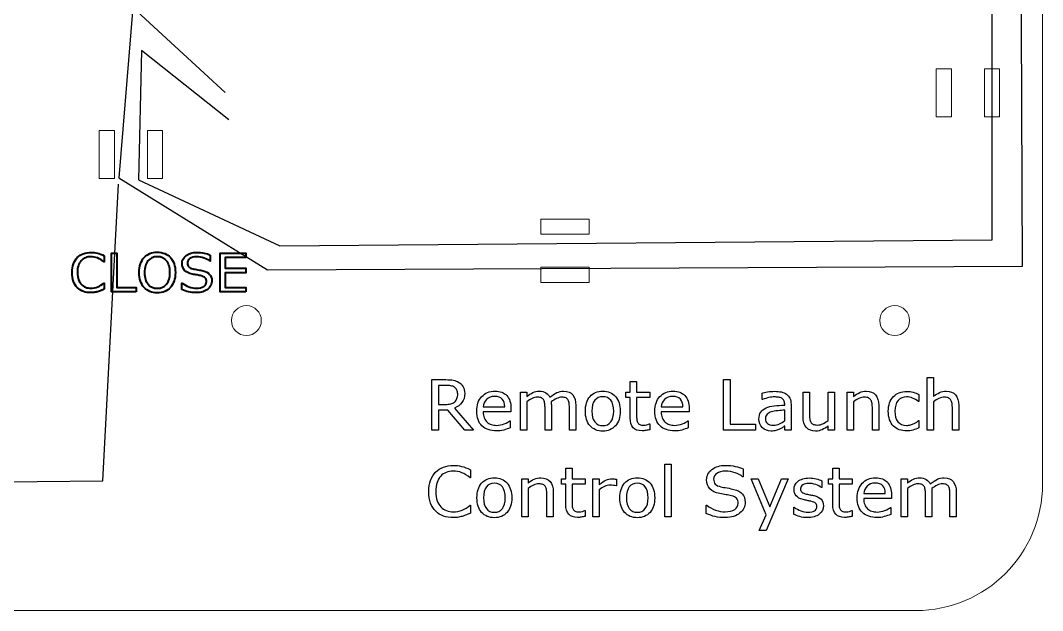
# Model space of a CAD drawing. Header units: inches. Extents: x 0.2 to 18.2, y 0.2 to 14.
# Drawn here: x 14.205 to 18.24, y 3.79 to 6.118 of the extents above; entities that cross this region are included whole.
import ezdxf

# ---------------------------------------------------------------- set-up
doc = ezdxf.new("R2010")
doc.units = ezdxf.units.IN
doc.header["$MEASUREMENT"] = 0
doc.layers.get('0').update_dxf_attribs({"lineweight": 0})
doc.layers.get('0').transparency = 0.37
doc.layers.add('LAYER_1', color=7, linetype='Continuous')
doc.layers.add('raster', color=7, linetype='Continuous', lineweight=40)
doc.layers.add('Strain Relief', color=7, linetype='Continuous', lineweight=0)
doc.layers.add('Wire - V-', color=5, linetype='Continuous', plot=False)
doc.layers.add('Wires - V+', color=1, linetype='Continuous', plot=False)

msp = doc.modelspace()

# ---------------------------------------------------------------- linework, layer by layer
for p, q in [((18.23968, 12.415), (18.23968, 4.29)), ((17.73968, 3.79), (6.73968, 3.79))]:
    msp.add_line(p, q)
for centre in [(15.09689, 4.93403), (17.65595, 4.93403)]:
    msp.add_circle(centre, 0.059)
msp.add_arc((17.73968, 4.29), 0.5, 270, 0)
at = {"layer": 'LAYER_1', "color": 7}
for points in [[(15.99292, 4.50219), (15.9586, 4.50219), (15.8921, 4.58124), (15.85484, 4.58124), (15.85484, 4.50219), (15.8284, 4.50219), (15.8284, 4.70102), (15.88409, 4.70102)], [(16.61214, 4.55093), (16.61214, 4.63025), (16.59518, 4.63025), (16.59518, 4.65135), (16.61214, 4.65135), (16.61214, 4.69421), (16.63724, 4.69421), (16.63724, 4.65135), (16.68905, 4.65135), (16.68905, 4.63025), (16.63724, 4.63025), (16.63724, 4.56228)], [(17.80917, 4.61356), (17.80917, 4.50219), (17.78406, 4.50219), (17.78406, 4.70997), (17.80917, 4.70997), (17.80917, 4.63479)], [(15.88596, 4.67832), (15.85484, 4.67832), (15.85484, 4.60327), (15.88155, 4.60327)], [(16.20458, 4.61356), (16.20458, 4.50219), (16.17947, 4.50219), (16.17947, 4.65135), (16.20458, 4.65135), (16.20458, 4.63479)], [(17.13454, 4.62264), (17.1332, 4.62264), (17.1332, 4.64814)], [(17.29425, 4.55453), (17.29425, 4.65135), (17.31935, 4.65135), (17.31935, 4.56642)], [(17.39387, 4.53998), (17.39387, 4.65135), (17.41897, 4.65135), (17.41897, 4.50219)], [(17.49349, 4.61356), (17.49349, 4.50219), (17.46838, 4.50219), (17.46838, 4.65135), (17.49349, 4.65135), (17.49349, 4.63479)], [(17.75175, 4.6424), (17.75175, 4.61449), (17.75041, 4.61449)], [(17.22174, 4.60074), (17.22174, 4.60461)], [(17.24671, 4.60341), (17.24671, 4.50219)], [(15.91814, 4.58912), (15.99292, 4.50219)], [(16.03151, 4.59339), (16.11698, 4.59339)], [(16.14142, 4.57416), (16.03151, 4.57416)], [(16.14142, 4.58778), (16.14142, 4.57416)], [(16.30086, 4.59767), (16.30086, 4.50219), (16.27576, 4.50219), (16.27576, 4.58712)], [(16.39714, 4.50219), (16.37204, 4.50219), (16.37204, 4.58712)], [(16.39714, 4.599), (16.39714, 4.50219)], [(16.73446, 4.59339), (16.81992, 4.59339)], [(16.84436, 4.57416), (16.73446, 4.57416)], [(16.84436, 4.58778), (16.84436, 4.57416)], [(17.22174, 4.53891), (17.22174, 4.58044)], [(17.59311, 4.50219), (17.568, 4.50219), (17.568, 4.58712)], [(17.59311, 4.599), (17.59311, 4.50219)], [(17.90879, 4.50219), (17.88368, 4.50219), (17.88368, 4.58712)], [(17.90879, 4.599), (17.90879, 4.50219)], [(16.13714, 4.53864), (16.13848, 4.53864), (16.13848, 4.51127)], [(16.68772, 4.52609), (16.68905, 4.52609), (16.68905, 4.50352)], [(16.84009, 4.53864), (16.84142, 4.53864), (16.84142, 4.51127)], [(17.75041, 4.53918), (17.75175, 4.53918), (17.75175, 4.51153)], [(17.24671, 4.50219), (17.22174, 4.50219), (17.22174, 4.51808)], [(17.41897, 4.50219), (17.39387, 4.50219), (17.39387, 4.51875)], [(15.98197, 4.34528), (15.98197, 4.3139), (15.97997, 4.3139)], [(16.35735, 4.20907), (16.35735, 4.28839), (16.34039, 4.28839), (16.34039, 4.30949), (16.35735, 4.30949), (16.35735, 4.35236), (16.38245, 4.35236), (16.38245, 4.30949), (16.43426, 4.30949), (16.43426, 4.28839), (16.38245, 4.28839), (16.38245, 4.22042)], [(17.05775, 4.34889), (17.05775, 4.31764), (17.05588, 4.31764)], [(17.41123, 4.20907), (17.41123, 4.28839), (17.39427, 4.28839), (17.39427, 4.30949), (17.41123, 4.30949), (17.41123, 4.35236), (17.43633, 4.35236), (17.43633, 4.30949), (17.48814, 4.30949), (17.48814, 4.28839), (17.43633, 4.28839), (17.43633, 4.22042)], [(16.20885, 4.2717), (16.20885, 4.16033), (16.18375, 4.16033), (16.18375, 4.30949), (16.20885, 4.30949), (16.20885, 4.29293)], [(16.48982, 4.26623), (16.48982, 4.16033), (16.46471, 4.16033), (16.46471, 4.30949), (16.48982, 4.30949), (16.48982, 4.28746)], [(16.55779, 4.28212), (16.55645, 4.28212)], [(16.55779, 4.30789), (16.55779, 4.28212)], [(17.36876, 4.30188), (17.36876, 4.27504), (17.36743, 4.27504)], [(17.70661, 4.2717), (17.70661, 4.16033), (17.6815, 4.16033), (17.6815, 4.30949), (17.70661, 4.30949), (17.70661, 4.29293)], [(16.30847, 4.16033), (16.28337, 4.16033), (16.28337, 4.24526)], [(16.30847, 4.25714), (16.30847, 4.16033)], [(17.53355, 4.25154), (17.61901, 4.25154)], [(17.64345, 4.24593), (17.64345, 4.23231)], [(17.80289, 4.25581), (17.80289, 4.16033), (17.77778, 4.16033), (17.77778, 4.24526)], [(17.89917, 4.16033), (17.87407, 4.16033), (17.87407, 4.24526)], [(17.89917, 4.25714), (17.89917, 4.16033)], [(15.9801, 4.20573), (15.98197, 4.20573), (15.98197, 4.17475)], [(16.91246, 4.17262), (16.91246, 4.20573), (16.91433, 4.20573)], [(17.25806, 4.16928), (17.25806, 4.19745), (17.25939, 4.19745)], [(17.64345, 4.23231), (17.53355, 4.23231)], [(17.63918, 4.19679), (17.64051, 4.19679), (17.64051, 4.16941)], [(16.43293, 4.18423), (16.43426, 4.18423), (16.43426, 4.16167)], [(17.48681, 4.18423), (17.48815, 4.18423), (17.48814, 4.16167)]]:
    msp.add_lwpolyline(points, dxfattribs=at)
for points in [[(17.10636, 4.50219), (16.98057, 4.50219), (16.98057, 4.70102), (17.00701, 4.70102), (17.00701, 4.52569), (17.10636, 4.52569)], [(15.93109, 4.64507), (15.93109, 4.64507)], [(16.5467, 4.5767), (16.5467, 4.5767)], [(16.57261, 4.5767), (16.57261, 4.5767)], [(17.22174, 4.53891), (17.22174, 4.53891)], [(16.77318, 4.16033), (16.74808, 4.16033), (16.74808, 4.36811), (16.77318, 4.36811)], [(17.23522, 4.30949), (17.14816, 4.10531), (17.12132, 4.10531), (17.14909, 4.16754), (17.08967, 4.30949), (17.11691, 4.30949), (17.16271, 4.19892), (17.20892, 4.30949)], [(16.11885, 4.23484), (16.11885, 4.23484)], [(16.14475, 4.23484), (16.14475, 4.23484)], [(16.68291, 4.23484), (16.68291, 4.23484)], [(16.70882, 4.23484), (16.70882, 4.23484)], [(17.06576, 4.21708), (17.06576, 4.21708)], [(17.37464, 4.20333), (17.37464, 4.20333)]]:
    msp.add_lwpolyline(points, close=True, dxfattribs=at)
for points in [[(15.88409, 4.70102), (15.89611, 4.70102), (15.90612, 4.70022), (15.91413, 4.69862)], [(15.91413, 4.69862), (15.92215, 4.69711), (15.92936, 4.69435), (15.93577, 4.69034)], [(15.93577, 4.69034), (15.94298, 4.6858), (15.94859, 4.68006), (15.95259, 4.67311)], [(15.90452, 4.67672), (15.89927, 4.67779), (15.89308, 4.67832), (15.88596, 4.67832)], [(15.91814, 4.67138), (15.91431, 4.67396), (15.90977, 4.67574), (15.90452, 4.67672)], [(15.92802, 4.66016), (15.92606, 4.66461), (15.92277, 4.66835), (15.91814, 4.67138)], [(15.93109, 4.64507), (15.93109, 4.65077), (15.93007, 4.6558), (15.92802, 4.66016)], [(15.92816, 4.62651), (15.93011, 4.63141), (15.93109, 4.63759), (15.93109, 4.64507)], [(15.95874, 4.64694), (15.95874, 4.63261), (15.95513, 4.62059), (15.94792, 4.61089)], [(15.95259, 4.67311), (15.95669, 4.66626), (15.95874, 4.65754), (15.95874, 4.64694)], [(16.02591, 4.63399), (16.03926, 4.64832), (16.0568, 4.65549), (16.07852, 4.65549)], [(16.07852, 4.65549), (16.09864, 4.65549), (16.11413, 4.64961), (16.12499, 4.63786)], [(16.20458, 4.63479), (16.21241, 4.64129), (16.2202, 4.64636), (16.22795, 4.65001)], [(16.22795, 4.65001), (16.23578, 4.65366), (16.24411, 4.65549), (16.25292, 4.65549)], [(16.25292, 4.65549), (16.26307, 4.65549), (16.27166, 4.65335), (16.27869, 4.64908)], [(16.27869, 4.64908), (16.28581, 4.6448), (16.29111, 4.63888), (16.29458, 4.63132)], [(16.29458, 4.63132), (16.30473, 4.63986), (16.31399, 4.64601), (16.32236, 4.64975)], [(16.32236, 4.64975), (16.33073, 4.65357), (16.33968, 4.65549), (16.3492, 4.65549)], [(16.3492, 4.65549), (16.36558, 4.65549), (16.37764, 4.6505), (16.38539, 4.64053)], [(16.38539, 4.64053), (16.39322, 4.63065), (16.39714, 4.61681), (16.39714, 4.599)], [(16.45349, 4.63426), (16.46596, 4.64841), (16.48274, 4.65549), (16.50384, 4.65549)], [(16.50384, 4.65549), (16.52476, 4.65549), (16.54145, 4.64841), (16.55391, 4.63426)], [(16.72885, 4.63399), (16.7422, 4.64832), (16.75974, 4.65549), (16.78146, 4.65549)], [(16.78146, 4.65549), (16.80158, 4.65549), (16.81707, 4.64961), (16.82793, 4.63786)], [(17.1332, 4.64814), (17.1381, 4.64948), (17.14517, 4.65095), (17.15443, 4.65255)], [(17.15443, 4.65255), (17.16369, 4.65415), (17.17282, 4.65495), (17.18181, 4.65495)], [(17.18181, 4.65495), (17.19231, 4.65495), (17.20144, 4.65406), (17.20918, 4.65228)], [(17.20918, 4.65228), (17.21702, 4.65059), (17.22378, 4.64765), (17.22948, 4.64347)], [(17.22948, 4.64347), (17.23509, 4.63937), (17.23936, 4.63408), (17.2423, 4.62758)], [(17.49349, 4.63479), (17.50132, 4.64129), (17.50942, 4.64636), (17.51779, 4.65001)], [(17.51779, 4.65001), (17.52616, 4.65366), (17.53475, 4.65549), (17.54356, 4.65549)], [(17.54356, 4.65549), (17.55968, 4.65549), (17.57196, 4.65064), (17.58042, 4.64093)], [(17.58042, 4.64093), (17.58888, 4.63123), (17.59311, 4.61725), (17.59311, 4.599)], [(17.65079, 4.63399), (17.66424, 4.64788), (17.68195, 4.65482), (17.70394, 4.65482)], [(17.70394, 4.65482), (17.71249, 4.65482), (17.72086, 4.65362), (17.72905, 4.65121)], [(17.72905, 4.65121), (17.73733, 4.64881), (17.74489, 4.64587), (17.75175, 4.6424)], [(17.80917, 4.63479), (17.817, 4.64129), (17.82511, 4.64636), (17.83347, 4.65001)], [(17.83347, 4.65001), (17.84184, 4.65366), (17.85043, 4.65549), (17.85925, 4.65549)], [(17.85925, 4.65549), (17.87536, 4.65549), (17.88765, 4.65064), (17.8961, 4.64093)], [(17.8961, 4.64093), (17.90456, 4.63123), (17.90879, 4.61725), (17.90879, 4.599)], [(15.88155, 4.60327), (15.88992, 4.60327), (15.89722, 4.60399), (15.90345, 4.60541)], [(15.90345, 4.60541), (15.90968, 4.60692), (15.91498, 4.60968), (15.91934, 4.61369)], [(15.94792, 4.61089), (15.94071, 4.60127), (15.93078, 4.59402), (15.91814, 4.58912)], [(15.91934, 4.61369), (15.92335, 4.61743), (15.92629, 4.6217), (15.92816, 4.62651)], [(16.00601, 4.5759), (16.00601, 4.60029), (16.01264, 4.61966), (16.02591, 4.63399)], [(16.045, 4.6229), (16.03708, 4.61498), (16.03258, 4.60514), (16.03151, 4.59339)], [(16.07718, 4.63479), (16.06374, 4.63479), (16.05301, 4.63083), (16.045, 4.6229)], [(16.10696, 4.62397), (16.10046, 4.63118), (16.09054, 4.63479), (16.07718, 4.63479)], [(16.11698, 4.59339), (16.11689, 4.60657), (16.11355, 4.61676), (16.10696, 4.62397)], [(16.12499, 4.63786), (16.13594, 4.62611), (16.14142, 4.60942), (16.14142, 4.58778)], [(16.22514, 4.62651), (16.21829, 4.62313), (16.21143, 4.61881), (16.20458, 4.61356)], [(16.24584, 4.63158), (16.23899, 4.63158), (16.23209, 4.62989), (16.22514, 4.62651)], [(16.2624, 4.62865), (16.25857, 4.63061), (16.25305, 4.63158), (16.24584, 4.63158)], [(16.27121, 4.6201), (16.26917, 4.62393), (16.26623, 4.62678), (16.2624, 4.62865)], [(16.27482, 4.60581), (16.27429, 4.61178), (16.27308, 4.61654), (16.27121, 4.6201)], [(16.27576, 4.58712), (16.27576, 4.5937), (16.27544, 4.59994), (16.27482, 4.60581)], [(16.32102, 4.62624), (16.31399, 4.62277), (16.30696, 4.61832), (16.29993, 4.61289)], [(16.29993, 4.61289), (16.30019, 4.61084), (16.30041, 4.60844), (16.30059, 4.60568)], [(16.30059, 4.60568), (16.30077, 4.60301), (16.30086, 4.60034), (16.30086, 4.59767)], [(16.34212, 4.63158), (16.33509, 4.63158), (16.32806, 4.6298), (16.32102, 4.62624)], [(16.35868, 4.62865), (16.35485, 4.63061), (16.34933, 4.63158), (16.34212, 4.63158)], [(16.3675, 4.61997), (16.36545, 4.62379), (16.36251, 4.62669), (16.35868, 4.62865)], [(16.3711, 4.60568), (16.37057, 4.61164), (16.36936, 4.61641), (16.3675, 4.61997)], [(16.37204, 4.58712), (16.37204, 4.59353), (16.37172, 4.59971), (16.3711, 4.60568)], [(16.43493, 4.5767), (16.43493, 4.601), (16.44112, 4.62019), (16.45349, 4.63426)], [(16.47206, 4.6197), (16.46458, 4.61035), (16.46084, 4.59602), (16.46084, 4.5767)], [(16.50384, 4.63385), (16.49022, 4.63385), (16.47962, 4.62914), (16.47206, 4.6197)], [(16.53535, 4.6197), (16.52779, 4.62914), (16.51728, 4.63385), (16.50384, 4.63385)], [(16.5467, 4.5767), (16.5467, 4.59602), (16.54292, 4.61035), (16.53535, 4.6197)], [(16.55391, 4.63426), (16.56638, 4.62019), (16.57261, 4.601), (16.57261, 4.5767)], [(16.70895, 4.5759), (16.70895, 4.60029), (16.71558, 4.61966), (16.72885, 4.63399)], [(16.74794, 4.6229), (16.74002, 4.61498), (16.73553, 4.60514), (16.73446, 4.59339)], [(16.78013, 4.63479), (16.76668, 4.63479), (16.75596, 4.63083), (16.74794, 4.6229)], [(16.80991, 4.62397), (16.80341, 4.63118), (16.79348, 4.63479), (16.78013, 4.63479)], [(16.81992, 4.59339), (16.81983, 4.60657), (16.81649, 4.61676), (16.80991, 4.62397)], [(16.82793, 4.63786), (16.83888, 4.62611), (16.84436, 4.60942), (16.84436, 4.58778)], [(17.15964, 4.63012), (17.15154, 4.62842), (17.14317, 4.62593), (17.13454, 4.62264)], [(17.18168, 4.63279), (17.17509, 4.63279), (17.16774, 4.6319), (17.15964, 4.63012)], [(17.18074, 4.59753), (17.19347, 4.59896), (17.20714, 4.60003), (17.22174, 4.60074)], [(17.1973, 4.63172), (17.19231, 4.63243), (17.18711, 4.63279), (17.18168, 4.63279)], [(17.21012, 4.62758), (17.20656, 4.62963), (17.20228, 4.63101), (17.1973, 4.63172)], [(17.21867, 4.61877), (17.21671, 4.6225), (17.21386, 4.62544), (17.21012, 4.62758)], [(17.22174, 4.60461), (17.22174, 4.61031), (17.22071, 4.61503), (17.21867, 4.61877)], [(17.2423, 4.62758), (17.24524, 4.62108), (17.24671, 4.61302), (17.24671, 4.60341)], [(17.51499, 4.62651), (17.50751, 4.62313), (17.50034, 4.61881), (17.49349, 4.61356)], [(17.53649, 4.63158), (17.52963, 4.63158), (17.52246, 4.62989), (17.51499, 4.62651)], [(17.55278, 4.62878), (17.54859, 4.63065), (17.54316, 4.63158), (17.53649, 4.63158)], [(17.56239, 4.6205), (17.56017, 4.62424), (17.55696, 4.627), (17.55278, 4.62878)], [(17.5668, 4.60635), (17.566, 4.6124), (17.56453, 4.61712), (17.56239, 4.6205)], [(17.568, 4.58712), (17.568, 4.59397), (17.5676, 4.60038), (17.5668, 4.60635)], [(17.63076, 4.57657), (17.63076, 4.60096), (17.63744, 4.6201), (17.65079, 4.63399)], [(17.66909, 4.61863), (17.6609, 4.60911), (17.6568, 4.59508), (17.6568, 4.57657)], [(17.70287, 4.63305), (17.68863, 4.63305), (17.67737, 4.62825), (17.66909, 4.61863)], [(17.72664, 4.62825), (17.71854, 4.63145), (17.71062, 4.63305), (17.70287, 4.63305)], [(17.75041, 4.61449), (17.74276, 4.62046), (17.73483, 4.62504), (17.72664, 4.62825)], [(17.83067, 4.62651), (17.82319, 4.62313), (17.81602, 4.61881), (17.80917, 4.61356)], [(17.85217, 4.63158), (17.84531, 4.63158), (17.83815, 4.62989), (17.83067, 4.62651)], [(17.86846, 4.62878), (17.86428, 4.63065), (17.85885, 4.63158), (17.85217, 4.63158)], [(17.87807, 4.6205), (17.87585, 4.62424), (17.87264, 4.627), (17.86846, 4.62878)], [(17.88248, 4.60635), (17.88168, 4.6124), (17.88021, 4.61712), (17.87807, 4.6205)], [(17.88368, 4.58712), (17.88368, 4.59397), (17.88328, 4.60038), (17.88248, 4.60635)], [(16.02684, 4.51875), (16.01295, 4.53219), (16.00601, 4.55124), (16.00601, 4.5759)], [(16.03151, 4.57416), (16.03151, 4.56499), (16.03289, 4.55698), (16.03565, 4.55013)], [(16.45349, 4.51915), (16.44112, 4.53321), (16.43493, 4.5524), (16.43493, 4.5767)], [(16.46084, 4.5767), (16.46084, 4.55801), (16.46462, 4.54381), (16.47219, 4.5341)], [(16.53522, 4.53397), (16.54287, 4.54358), (16.5467, 4.55783), (16.5467, 4.5767)], [(16.57261, 4.5767), (16.57261, 4.5524), (16.56638, 4.53321), (16.55391, 4.51915)], [(16.63724, 4.56228), (16.63724, 4.55444), (16.63742, 4.5483), (16.63778, 4.54385)], [(16.72978, 4.51875), (16.7159, 4.53219), (16.70895, 4.55124), (16.70895, 4.5759)], [(16.73446, 4.57416), (16.73446, 4.56499), (16.73584, 4.55698), (16.7386, 4.55013)], [(17.11998, 4.54545), (17.11998, 4.55676), (17.12238, 4.56588), (17.12719, 4.57283)], [(17.12719, 4.57283), (17.13209, 4.57986), (17.13903, 4.58538), (17.14802, 4.58939)], [(17.15256, 4.56495), (17.14811, 4.56068), (17.14589, 4.55476), (17.14589, 4.54719)], [(17.14802, 4.58939), (17.1571, 4.59339), (17.16801, 4.59611), (17.18074, 4.59753)], [(17.17006, 4.57456), (17.16285, 4.57252), (17.15702, 4.56931), (17.15256, 4.56495)], [(17.19463, 4.57844), (17.1843, 4.57755), (17.17611, 4.57626), (17.17006, 4.57456)], [(17.22174, 4.58044), (17.21408, 4.57999), (17.20504, 4.57933), (17.19463, 4.57844)], [(17.31935, 4.56642), (17.31935, 4.55885), (17.31971, 4.55235), (17.32042, 4.54692)], [(17.6361, 4.54225), (17.63254, 4.55204), (17.63076, 4.56348), (17.63076, 4.57657)], [(17.6568, 4.57657), (17.6568, 4.55858), (17.66081, 4.54474), (17.66882, 4.53504)], [(16.03565, 4.55013), (16.03841, 4.54336), (16.0422, 4.5378), (16.047, 4.53343)], [(16.047, 4.53343), (16.05163, 4.52916), (16.05711, 4.52596), (16.06343, 4.52382)], [(16.06343, 4.52382), (16.06984, 4.52168), (16.07687, 4.52061), (16.08453, 4.52061)], [(16.08453, 4.52061), (16.09468, 4.52061), (16.10487, 4.52262), (16.11511, 4.52662)], [(16.11511, 4.52662), (16.12544, 4.53072), (16.13278, 4.53473), (16.13714, 4.53864)], [(16.50384, 4.49805), (16.48274, 4.49805), (16.46596, 4.50508), (16.45349, 4.51915)], [(16.47219, 4.5341), (16.47976, 4.52449), (16.49031, 4.51968), (16.50384, 4.51968)], [(16.50384, 4.51968), (16.51719, 4.51968), (16.52765, 4.52444), (16.53522, 4.53397)], [(16.55391, 4.51915), (16.54145, 4.50508), (16.52476, 4.49805), (16.50384, 4.49805)], [(16.62402, 4.51153), (16.6161, 4.51972), (16.61214, 4.53286), (16.61214, 4.55093)], [(16.63778, 4.54385), (16.63813, 4.53949), (16.63938, 4.53539), (16.64151, 4.53156)], [(16.64151, 4.53156), (16.64347, 4.528), (16.64614, 4.52538), (16.64953, 4.52369)], [(16.64953, 4.52369), (16.653, 4.52208), (16.65825, 4.52128), (16.66528, 4.52128)], [(16.66528, 4.52128), (16.66938, 4.52128), (16.67365, 4.52186), (16.6781, 4.52302)], [(16.6781, 4.52302), (16.68256, 4.52426), (16.68576, 4.52529), (16.68772, 4.52609)], [(16.7386, 4.55013), (16.74136, 4.54336), (16.74514, 4.5378), (16.74995, 4.53343)], [(16.74995, 4.53343), (16.75458, 4.52916), (16.76005, 4.52596), (16.76637, 4.52382)], [(16.76637, 4.52382), (16.77278, 4.52168), (16.77982, 4.52061), (16.78747, 4.52061)], [(16.78747, 4.52061), (16.79762, 4.52061), (16.80781, 4.52262), (16.81805, 4.52662)], [(16.81805, 4.52662), (16.82838, 4.53072), (16.83572, 4.53473), (16.84009, 4.53864)], [(17.134, 4.5114), (17.12465, 4.5203), (17.11998, 4.53165), (17.11998, 4.54545)], [(17.14589, 4.54719), (17.14589, 4.53864), (17.14847, 4.53219), (17.15363, 4.52783)], [(17.15363, 4.52783), (17.1588, 4.52355), (17.16667, 4.52142), (17.17727, 4.52142)], [(17.17727, 4.52142), (17.18608, 4.52142), (17.19414, 4.52311), (17.20144, 4.52649)], [(17.20144, 4.52649), (17.20874, 4.52996), (17.2155, 4.5341), (17.22174, 4.53891)], [(17.30733, 4.51234), (17.29861, 4.52195), (17.29425, 4.53602), (17.29425, 4.55453)], [(17.32042, 4.54692), (17.32113, 4.54158), (17.32265, 4.537), (17.32496, 4.53317)], [(17.32496, 4.53317), (17.32736, 4.52925), (17.33048, 4.5264), (17.33431, 4.52462)], [(17.33431, 4.52462), (17.33814, 4.52284), (17.3437, 4.52195), (17.351, 4.52195)], [(17.351, 4.52195), (17.3575, 4.52195), (17.36458, 4.52364), (17.37223, 4.52702)], [(17.37223, 4.52702), (17.37998, 4.53041), (17.38719, 4.53473), (17.39387, 4.53998)], [(17.65119, 4.51794), (17.64469, 4.52435), (17.63967, 4.53246), (17.6361, 4.54225)], [(17.66882, 4.53504), (17.67692, 4.52542), (17.68827, 4.52061), (17.70287, 4.52061)], [(17.70287, 4.52061), (17.70795, 4.52061), (17.71311, 4.52128), (17.71836, 4.52262)], [(17.71836, 4.52262), (17.72362, 4.52395), (17.72833, 4.52569), (17.73252, 4.52783)], [(17.73252, 4.52783), (17.73617, 4.5297), (17.7396, 4.53165), (17.7428, 4.5337)], [(17.7428, 4.5337), (17.74601, 4.53584), (17.74854, 4.53766), (17.75041, 4.53918)], [(16.0848, 4.49871), (16.06005, 4.49871), (16.04073, 4.50539), (16.02684, 4.51875)], [(16.11257, 4.50232), (16.10376, 4.49992), (16.0945, 4.49871), (16.0848, 4.49871)], [(16.13848, 4.51127), (16.13002, 4.50771), (16.12139, 4.50472), (16.11257, 4.50232)], [(16.65874, 4.49925), (16.64352, 4.49925), (16.63194, 4.50334), (16.62402, 4.51153)], [(16.67356, 4.50045), (16.66804, 4.49965), (16.6631, 4.49925), (16.65874, 4.49925)], [(16.68905, 4.50352), (16.68434, 4.50228), (16.67917, 4.50125), (16.67356, 4.50045)], [(16.78774, 4.49871), (16.76299, 4.49871), (16.74367, 4.50539), (16.72978, 4.51875)], [(16.81551, 4.50232), (16.8067, 4.49992), (16.79744, 4.49871), (16.78774, 4.49871)], [(16.84142, 4.51127), (16.83296, 4.50771), (16.82433, 4.50472), (16.81551, 4.50232)], [(17.16819, 4.49805), (17.15475, 4.49805), (17.14335, 4.5025), (17.134, 4.5114)], [(17.18728, 4.50018), (17.18185, 4.49876), (17.17549, 4.49805), (17.16819, 4.49805)], [(17.20171, 4.50526), (17.19752, 4.50321), (17.19271, 4.50152), (17.18728, 4.50018)], [(17.21266, 4.51167), (17.20892, 4.509), (17.20527, 4.50686), (17.20171, 4.50526)], [(17.22174, 4.51808), (17.21951, 4.51656), (17.21648, 4.51443), (17.21266, 4.51167)], [(17.34392, 4.49805), (17.32826, 4.49805), (17.31606, 4.50281), (17.30733, 4.51234)], [(17.36956, 4.50339), (17.36182, 4.49983), (17.35327, 4.49805), (17.34392, 4.49805)], [(17.39387, 4.51875), (17.38541, 4.51207), (17.37731, 4.50695), (17.36956, 4.50339)], [(17.6743, 4.50352), (17.6653, 4.50673), (17.6576, 4.51153), (17.65119, 4.51794)], [(17.70394, 4.49885), (17.69317, 4.49885), (17.68329, 4.50041), (17.6743, 4.50352)], [(17.72784, 4.50219), (17.72037, 4.49996), (17.7124, 4.49885), (17.70394, 4.49885)], [(17.75175, 4.51153), (17.74338, 4.50753), (17.73541, 4.50441), (17.72784, 4.50219)], [(15.87461, 4.35596), (15.88663, 4.3605), (15.89993, 4.36277), (15.91454, 4.36277)], [(15.91454, 4.36277), (15.92522, 4.36277), (15.93586, 4.36148), (15.94645, 4.3589)], [(15.94645, 4.3589), (15.95713, 4.35632), (15.96897, 4.35178), (15.98197, 4.34528)], [(16.93476, 4.34675), (16.94883, 4.35743), (16.96668, 4.36277), (16.98831, 4.36277)], [(16.98831, 4.36277), (17.00229, 4.36277), (17.01511, 4.36144), (17.02677, 4.35877)], [(17.02677, 4.35877), (17.03843, 4.3561), (17.04876, 4.3528), (17.05775, 4.34889)], [(15.824, 4.30348), (15.82863, 4.31639), (15.8353, 4.3273), (15.84403, 4.3362)], [(15.84403, 4.3362), (15.85248, 4.34483), (15.86268, 4.35142), (15.87461, 4.35596)], [(15.86406, 4.32017), (15.85792, 4.3135), (15.85311, 4.30504), (15.84964, 4.2948)], [(15.88556, 4.33526), (15.87755, 4.33206), (15.87038, 4.32703), (15.86406, 4.32017)], [(15.9128, 4.34021), (15.90274, 4.34021), (15.89366, 4.33856), (15.88556, 4.33526)], [(15.94739, 4.33393), (15.93661, 4.33811), (15.92508, 4.34021), (15.9128, 4.34021)], [(15.97997, 4.3139), (15.96902, 4.32307), (15.95816, 4.32974), (15.94739, 4.33393)], [(16.91366, 4.30589), (16.91366, 4.32253), (16.9207, 4.33615), (16.93476, 4.34675)], [(16.95399, 4.33112), (16.94545, 4.32525), (16.94117, 4.31768), (16.94117, 4.30842)], [(16.98818, 4.33994), (16.97402, 4.33994), (16.96263, 4.337), (16.95399, 4.33112)], [(17.02597, 4.33353), (17.01368, 4.3378), (17.00109, 4.33994), (16.98818, 4.33994)], [(17.05588, 4.31764), (17.04832, 4.32405), (17.03834, 4.32934), (17.02597, 4.33353)], [(15.81705, 4.25955), (15.81705, 4.27593), (15.81937, 4.29057), (15.824, 4.30348)], [(15.84964, 4.2948), (15.84625, 4.28465), (15.84456, 4.2729), (15.84456, 4.25955)], [(16.00708, 4.23484), (16.00708, 4.25915), (16.01326, 4.27833), (16.02564, 4.2924)], [(16.02564, 4.2924), (16.0381, 4.30655), (16.05488, 4.31363), (16.07598, 4.31363)], [(16.0442, 4.27784), (16.03672, 4.2685), (16.03298, 4.25416), (16.03298, 4.23484)], [(16.07598, 4.292), (16.06236, 4.292), (16.05177, 4.28728), (16.0442, 4.27784)], [(16.07598, 4.31363), (16.0969, 4.31363), (16.1136, 4.30655), (16.12606, 4.2924)], [(16.1075, 4.27784), (16.09993, 4.28728), (16.08943, 4.292), (16.07598, 4.292)], [(16.11885, 4.23484), (16.11885, 4.25416), (16.11506, 4.2685), (16.1075, 4.27784)], [(16.12606, 4.2924), (16.13852, 4.27833), (16.14475, 4.25915), (16.14475, 4.23484)], [(16.20885, 4.29293), (16.21669, 4.29943), (16.22479, 4.30451), (16.23316, 4.30816)], [(16.23035, 4.28465), (16.22287, 4.28127), (16.21571, 4.27695), (16.20885, 4.2717)], [(16.25185, 4.28973), (16.245, 4.28973), (16.23783, 4.28804), (16.23035, 4.28465)], [(16.23316, 4.30816), (16.24152, 4.31181), (16.25012, 4.31363), (16.25893, 4.31363)], [(16.26814, 4.28692), (16.26396, 4.28879), (16.25853, 4.28973), (16.25185, 4.28973)], [(16.25893, 4.31363), (16.27504, 4.31363), (16.28733, 4.30878), (16.29579, 4.29908)], [(16.27776, 4.27864), (16.27553, 4.28238), (16.27233, 4.28514), (16.26814, 4.28692)], [(16.28216, 4.26449), (16.28136, 4.27054), (16.27989, 4.27526), (16.27776, 4.27864)], [(16.29579, 4.29908), (16.30424, 4.28937), (16.30847, 4.27539), (16.30847, 4.25714)], [(16.48982, 4.28746), (16.49979, 4.29547), (16.50856, 4.30112), (16.51612, 4.30442)], [(16.51065, 4.27945), (16.50344, 4.27606), (16.49649, 4.27166), (16.48982, 4.26623)], [(16.53308, 4.28465), (16.52534, 4.28465), (16.51786, 4.28292), (16.51065, 4.27945)], [(16.51612, 4.30442), (16.52378, 4.3078), (16.53157, 4.30949), (16.53949, 4.30949)], [(16.5455, 4.28399), (16.54203, 4.28443), (16.53789, 4.28465), (16.53308, 4.28465)], [(16.53949, 4.30949), (16.54385, 4.30949), (16.54701, 4.30936), (16.54897, 4.30909)], [(16.55645, 4.28212), (16.55271, 4.28301), (16.54906, 4.28363), (16.5455, 4.28399)], [(16.54897, 4.30909), (16.55093, 4.30891), (16.55387, 4.30851), (16.55779, 4.30789)], [(16.57114, 4.23484), (16.57114, 4.25915), (16.57733, 4.27833), (16.5897, 4.2924)], [(16.5897, 4.2924), (16.60217, 4.30655), (16.61895, 4.31363), (16.64005, 4.31363)], [(16.60826, 4.27784), (16.60079, 4.2685), (16.59705, 4.25416), (16.59705, 4.23484)], [(16.64005, 4.292), (16.62643, 4.292), (16.61583, 4.28728), (16.60826, 4.27784)], [(16.64005, 4.31363), (16.66097, 4.31363), (16.67766, 4.30655), (16.69012, 4.2924)], [(16.67156, 4.27784), (16.66399, 4.28728), (16.65349, 4.292), (16.64005, 4.292)], [(16.68291, 4.23484), (16.68291, 4.25416), (16.67913, 4.2685), (16.67156, 4.27784)], [(16.69012, 4.2924), (16.70259, 4.27833), (16.70882, 4.25915), (16.70882, 4.23484)], [(16.92635, 4.2705), (16.91789, 4.27958), (16.91366, 4.29137), (16.91366, 4.30589)], [(16.94117, 4.30842), (16.94117, 4.30014), (16.94331, 4.29365), (16.94758, 4.28893)], [(16.94758, 4.28893), (16.95186, 4.28421), (16.95938, 4.2806), (16.97015, 4.27811)], [(16.97015, 4.27811), (16.97585, 4.27686), (16.98395, 4.27535), (16.99446, 4.27357)], [(17.25873, 4.26756), (17.25873, 4.2737), (17.25997, 4.27949), (17.26247, 4.28492)], [(17.26247, 4.28492), (17.26505, 4.29035), (17.26892, 4.2952), (17.27408, 4.29948)], [(17.27408, 4.29948), (17.27907, 4.30366), (17.28539, 4.30695), (17.29305, 4.30936)], [(17.29385, 4.28652), (17.28753, 4.28305), (17.28437, 4.27784), (17.28437, 4.2709)], [(17.29305, 4.30936), (17.30079, 4.31185), (17.30943, 4.3131), (17.31895, 4.3131)], [(17.31708, 4.29186), (17.30791, 4.29186), (17.30017, 4.29008), (17.29385, 4.28652)], [(17.34406, 4.28692), (17.33489, 4.29022), (17.3259, 4.29186), (17.31708, 4.29186)], [(17.31895, 4.3131), (17.32785, 4.3131), (17.33685, 4.31198), (17.34593, 4.30976)], [(17.36743, 4.27504), (17.36102, 4.27976), (17.35323, 4.28372), (17.34406, 4.28692)], [(17.34593, 4.30976), (17.3551, 4.30762), (17.36271, 4.305), (17.36876, 4.30188)], [(17.50804, 4.23404), (17.50804, 4.25844), (17.51467, 4.2778), (17.52794, 4.29213)], [(17.52794, 4.29213), (17.54129, 4.30646), (17.55883, 4.31363), (17.58055, 4.31363)], [(17.54703, 4.28105), (17.53911, 4.27312), (17.53462, 4.26329), (17.53355, 4.25154)], [(17.57922, 4.29293), (17.56577, 4.29293), (17.55505, 4.28897), (17.54703, 4.28105)], [(17.609, 4.28212), (17.6025, 4.28933), (17.59257, 4.29293), (17.57922, 4.29293)], [(17.58055, 4.31363), (17.60067, 4.31363), (17.61616, 4.30776), (17.62702, 4.296)], [(17.61901, 4.25154), (17.61893, 4.26471), (17.61559, 4.27491), (17.609, 4.28212)], [(17.62702, 4.296), (17.63797, 4.28425), (17.64345, 4.26756), (17.64345, 4.24593)], [(17.70661, 4.29293), (17.71444, 4.29943), (17.72223, 4.30451), (17.72998, 4.30816)], [(17.72717, 4.28465), (17.72032, 4.28127), (17.71346, 4.27695), (17.70661, 4.2717)], [(17.74787, 4.28973), (17.74102, 4.28973), (17.73412, 4.28804), (17.72717, 4.28465)], [(17.72998, 4.30816), (17.73781, 4.31181), (17.74614, 4.31363), (17.75495, 4.31363)], [(17.76443, 4.28679), (17.7606, 4.28875), (17.75508, 4.28973), (17.74787, 4.28973)], [(17.75495, 4.31363), (17.7651, 4.31363), (17.77369, 4.31149), (17.78072, 4.30722)], [(17.77324, 4.27824), (17.7712, 4.28207), (17.76826, 4.28492), (17.76443, 4.28679)], [(17.77685, 4.26396), (17.77632, 4.26992), (17.77511, 4.27468), (17.77324, 4.27824)], [(17.78072, 4.30722), (17.78784, 4.30295), (17.79314, 4.29703), (17.79661, 4.28946)], [(17.79661, 4.28946), (17.80676, 4.29801), (17.81602, 4.30415), (17.82439, 4.30789)], [(17.82306, 4.28439), (17.81602, 4.28091), (17.80899, 4.27646), (17.80196, 4.27103)], [(17.84416, 4.28973), (17.83712, 4.28973), (17.83009, 4.28795), (17.82306, 4.28439)], [(17.82439, 4.30789), (17.83276, 4.31172), (17.8417, 4.31363), (17.85123, 4.31363)], [(17.86071, 4.28679), (17.85689, 4.28875), (17.85137, 4.28973), (17.84416, 4.28973)], [(17.85123, 4.31363), (17.86761, 4.31363), (17.87967, 4.30865), (17.88742, 4.29868)], [(17.86953, 4.27811), (17.86748, 4.28194), (17.86454, 4.28483), (17.86071, 4.28679)], [(17.87313, 4.26382), (17.8726, 4.26979), (17.8714, 4.27455), (17.86953, 4.27811)], [(17.88742, 4.29868), (17.89525, 4.28879), (17.89917, 4.27495), (17.89917, 4.25714)], [(15.82426, 4.21401), (15.81946, 4.2271), (15.81705, 4.24228), (15.81705, 4.25955)], [(15.84456, 4.25955), (15.84456, 4.24557), (15.84643, 4.23355), (15.85017, 4.22349)], [(16.28337, 4.24526), (16.28337, 4.25211), (16.28297, 4.25852), (16.28216, 4.26449)], [(16.96561, 4.2514), (16.94798, 4.25514), (16.9349, 4.26151), (16.92635, 4.2705)], [(16.99032, 4.247), (16.98257, 4.24815), (16.97434, 4.24962), (16.96561, 4.2514)], [(17.01208, 4.24259), (17.00541, 4.24437), (16.99815, 4.24584), (16.99032, 4.247)], [(16.99446, 4.27357), (17.00496, 4.27179), (17.01386, 4.26996), (17.02116, 4.26809)], [(17.03171, 4.23284), (17.02744, 4.23703), (17.0209, 4.24027), (17.01208, 4.24259)], [(17.02116, 4.26809), (17.03594, 4.26418), (17.04707, 4.25826), (17.05455, 4.25033)], [(17.05455, 4.25033), (17.06203, 4.24241), (17.06576, 4.23133), (17.06576, 4.21708)], [(17.26687, 4.24272), (17.26144, 4.24949), (17.25873, 4.25777), (17.25873, 4.26756)], [(17.29478, 4.2275), (17.2817, 4.23097), (17.27239, 4.23605), (17.26687, 4.24272)], [(17.28437, 4.2709), (17.28437, 4.26476), (17.28628, 4.26013), (17.29011, 4.25701)], [(17.29011, 4.25701), (17.29385, 4.2539), (17.2999, 4.25136), (17.30827, 4.2494)], [(17.30827, 4.2494), (17.3129, 4.24833), (17.31806, 4.24726), (17.32376, 4.24619)], [(17.32376, 4.24619), (17.32955, 4.24513), (17.33435, 4.24415), (17.33818, 4.24326)], [(17.33818, 4.24326), (17.34984, 4.24059), (17.35884, 4.236), (17.36516, 4.2295)], [(17.77778, 4.24526), (17.77778, 4.25185), (17.77747, 4.25808), (17.77685, 4.26396)], [(17.80196, 4.27103), (17.80222, 4.26899), (17.80245, 4.26658), (17.80262, 4.26382)], [(17.80262, 4.26382), (17.8028, 4.26115), (17.80289, 4.25848), (17.80289, 4.25581)], [(17.87407, 4.24526), (17.87407, 4.25167), (17.87376, 4.25786), (17.87313, 4.26382)], [(15.84429, 4.18183), (15.83575, 4.19029), (15.82907, 4.20101), (15.82426, 4.21401)], [(15.85017, 4.22349), (15.854, 4.21343), (15.85889, 4.20524), (15.86486, 4.19892)], [(15.86486, 4.19892), (15.87109, 4.19233), (15.87835, 4.18744), (15.88663, 4.18423)], [(15.94885, 4.1861), (15.95998, 4.19046), (15.9704, 4.19701), (15.9801, 4.20573)], [(16.02564, 4.17729), (16.01326, 4.19136), (16.00708, 4.21054), (16.00708, 4.23484)], [(16.03298, 4.23484), (16.03298, 4.21615), (16.03677, 4.20195), (16.04433, 4.19225)], [(16.10736, 4.19211), (16.11502, 4.20173), (16.11885, 4.21597), (16.11885, 4.23484)], [(16.14475, 4.23484), (16.14475, 4.21054), (16.13852, 4.19136), (16.12606, 4.17729)], [(16.36923, 4.16968), (16.36131, 4.17787), (16.35735, 4.191), (16.35735, 4.20907)], [(16.38245, 4.22042), (16.38245, 4.21259), (16.38263, 4.20644), (16.38299, 4.20199)], [(16.38299, 4.20199), (16.38334, 4.19763), (16.38459, 4.19354), (16.38672, 4.18971)], [(16.5897, 4.17729), (16.57733, 4.19136), (16.57114, 4.21054), (16.57114, 4.23484)], [(16.59705, 4.23484), (16.59705, 4.21615), (16.60083, 4.20195), (16.6084, 4.19225)], [(16.67143, 4.19211), (16.67908, 4.20173), (16.68291, 4.21597), (16.68291, 4.23484)], [(16.70882, 4.23484), (16.70882, 4.21054), (16.70259, 4.19136), (16.69012, 4.17729)], [(16.91433, 4.20573), (16.92439, 4.19736), (16.93601, 4.19091), (16.94919, 4.18637)], [(17.0245, 4.18877), (17.03367, 4.19492), (17.03826, 4.20311), (17.03826, 4.21334)], [(17.03826, 4.21334), (17.03826, 4.22216), (17.03607, 4.22866), (17.03171, 4.23284)], [(17.06576, 4.21708), (17.06576, 4.20934), (17.06394, 4.20168), (17.06029, 4.19411)], [(17.25939, 4.19745), (17.26732, 4.19149), (17.27613, 4.18673), (17.28583, 4.18316)], [(17.31041, 4.22403), (17.30471, 4.2251), (17.2995, 4.22625), (17.29478, 4.2275)], [(17.32443, 4.22122), (17.32087, 4.22202), (17.31619, 4.22296), (17.31041, 4.22403)], [(17.34392, 4.21348), (17.34054, 4.2165), (17.33404, 4.21909), (17.32443, 4.22122)], [(17.33965, 4.1833), (17.34588, 4.18686), (17.349, 4.19247), (17.349, 4.20012)], [(17.349, 4.20012), (17.349, 4.206), (17.34731, 4.21045), (17.34392, 4.21348)], [(17.37464, 4.20333), (17.37464, 4.18971), (17.36898, 4.17854), (17.35768, 4.16981)], [(17.36516, 4.2295), (17.37148, 4.22291), (17.37464, 4.21419), (17.37464, 4.20333)], [(17.42311, 4.16968), (17.41519, 4.17787), (17.41123, 4.191), (17.41123, 4.20907)], [(17.43633, 4.22042), (17.43633, 4.21259), (17.43651, 4.20644), (17.43687, 4.20199)], [(17.43687, 4.20199), (17.43722, 4.19763), (17.43847, 4.19354), (17.44061, 4.18971)], [(17.52887, 4.17689), (17.51499, 4.19033), (17.50804, 4.20938), (17.50804, 4.23404)], [(17.53355, 4.23231), (17.53355, 4.22314), (17.53493, 4.21512), (17.53769, 4.20827)], [(17.53769, 4.20827), (17.54045, 4.2015), (17.54423, 4.19594), (17.54904, 4.19158)], [(17.61714, 4.18477), (17.62747, 4.18886), (17.63481, 4.19287), (17.63918, 4.19679)], [(15.87501, 4.16273), (15.86326, 4.16683), (15.85302, 4.17319), (15.84429, 4.18183)], [(15.9144, 4.15672), (15.89998, 4.15672), (15.88685, 4.15873), (15.87501, 4.16273)], [(15.88663, 4.18423), (15.89499, 4.18112), (15.90381, 4.17956), (15.91307, 4.17956)], [(15.91307, 4.17956), (15.9258, 4.17956), (15.93773, 4.18174), (15.94885, 4.1861)], [(15.93537, 4.15859), (15.92905, 4.15735), (15.92206, 4.15672), (15.9144, 4.15672)], [(15.95313, 4.16287), (15.9477, 4.16118), (15.94178, 4.15975), (15.93537, 4.15859)], [(15.96862, 4.16874), (15.9647, 4.16687), (15.95954, 4.16491), (15.95313, 4.16287)], [(15.98197, 4.17475), (15.97708, 4.17262), (15.97262, 4.17061), (15.96862, 4.16874)], [(16.07598, 4.15619), (16.05488, 4.15619), (16.0381, 4.16322), (16.02564, 4.17729)], [(16.04433, 4.19225), (16.0519, 4.18263), (16.06245, 4.17782), (16.07598, 4.17782)], [(16.07598, 4.17782), (16.08934, 4.17782), (16.0998, 4.18259), (16.10736, 4.19211)], [(16.12606, 4.17729), (16.1136, 4.16322), (16.0969, 4.15619), (16.07598, 4.15619)], [(16.40395, 4.15739), (16.38873, 4.15739), (16.37715, 4.16149), (16.36923, 4.16968)], [(16.38672, 4.18971), (16.38868, 4.18615), (16.39135, 4.18352), (16.39474, 4.18183)], [(16.39474, 4.18183), (16.39821, 4.18023), (16.40346, 4.17943), (16.41049, 4.17943)], [(16.41877, 4.15859), (16.41325, 4.15779), (16.40831, 4.15739), (16.40395, 4.15739)], [(16.41049, 4.17943), (16.41459, 4.17943), (16.41886, 4.18), (16.42331, 4.18116)], [(16.43426, 4.16167), (16.42955, 4.16042), (16.42438, 4.1594), (16.41877, 4.15859)], [(16.42331, 4.18116), (16.42777, 4.18241), (16.43097, 4.18343), (16.43293, 4.18423)], [(16.64005, 4.15619), (16.61895, 4.15619), (16.60217, 4.16322), (16.5897, 4.17729)], [(16.6084, 4.19225), (16.61596, 4.18263), (16.62651, 4.17782), (16.64005, 4.17782)], [(16.64005, 4.17782), (16.6534, 4.17782), (16.66386, 4.18259), (16.67143, 4.19211)], [(16.69012, 4.17729), (16.67766, 4.16322), (16.66097, 4.15619), (16.64005, 4.15619)], [(16.94732, 4.16073), (16.93592, 4.1634), (16.9243, 4.16736), (16.91246, 4.17262)], [(16.98604, 4.15672), (16.97171, 4.15672), (16.9588, 4.15806), (16.94732, 4.16073)], [(16.94919, 4.18637), (16.96236, 4.18183), (16.97474, 4.17956), (16.98631, 4.17956)], [(17.02023, 4.16153), (17.01079, 4.15833), (16.9994, 4.15672), (16.98604, 4.15672)], [(16.98631, 4.17956), (17.00269, 4.17956), (17.01542, 4.18263), (17.0245, 4.18877)], [(17.0452, 4.17489), (17.03808, 4.16919), (17.02975, 4.16474), (17.02023, 4.16153)], [(17.06029, 4.19411), (17.05673, 4.18655), (17.0517, 4.18014), (17.0452, 4.17489)], [(17.28116, 4.1606), (17.27199, 4.16327), (17.26429, 4.16616), (17.25806, 4.16928)], [(17.31161, 4.15672), (17.30057, 4.15672), (17.29042, 4.15802), (17.28116, 4.1606)], [(17.28583, 4.18316), (17.29554, 4.17969), (17.30484, 4.17796), (17.31374, 4.17796)], [(17.35768, 4.16981), (17.34646, 4.16109), (17.3311, 4.15672), (17.31161, 4.15672)], [(17.31374, 4.17796), (17.32478, 4.17796), (17.33342, 4.17974), (17.33965, 4.1833)], [(17.45783, 4.15739), (17.44261, 4.15739), (17.43103, 4.16149), (17.42311, 4.16968)], [(17.44061, 4.18971), (17.44256, 4.18615), (17.44523, 4.18352), (17.44862, 4.18183)], [(17.44862, 4.18183), (17.45209, 4.18023), (17.45734, 4.17943), (17.46438, 4.17943)], [(17.47265, 4.15859), (17.46713, 4.15779), (17.46219, 4.15739), (17.45783, 4.15739)], [(17.46438, 4.17943), (17.46847, 4.17943), (17.47274, 4.18), (17.4772, 4.18116)], [(17.48814, 4.16167), (17.48343, 4.16042), (17.47826, 4.1594), (17.47265, 4.15859)], [(17.4772, 4.18116), (17.48165, 4.18241), (17.48485, 4.18343), (17.48681, 4.18423)], [(17.58683, 4.15686), (17.56208, 4.15686), (17.54276, 4.16353), (17.52887, 4.17689)], [(17.54904, 4.19158), (17.55367, 4.1873), (17.55914, 4.1841), (17.56546, 4.18196)], [(17.56546, 4.18196), (17.57187, 4.17983), (17.57891, 4.17876), (17.58656, 4.17876)], [(17.58656, 4.17876), (17.59671, 4.17876), (17.6069, 4.18076), (17.61714, 4.18477)], [(17.61461, 4.16046), (17.60579, 4.15806), (17.59653, 4.15686), (17.58683, 4.15686)], [(17.64051, 4.16941), (17.63205, 4.16585), (17.62342, 4.16287), (17.61461, 4.16046)]]:
    msp.add_open_spline(points, degree=3, dxfattribs=at)
at = {"layer": 'raster', "color": 7}
for points in [[(14.53599, 5.18979), (14.53599, 5.16556), (14.53444, 5.16556)], [(14.95422, 5.19257), (14.95422, 5.16845), (14.95277, 5.16845)], [(14.53455, 5.08204), (14.53599, 5.08204), (14.53599, 5.05812)], [(14.84203, 5.05647), (14.84203, 5.08204), (14.84347, 5.08204)]]:
    msp.add_lwpolyline(points, dxfattribs=at)
for points in [[(14.6622, 5.04698), (14.56507, 5.04698), (14.56507, 5.20051), (14.58548, 5.20051), (14.58548, 5.06513), (14.6622, 5.06513)], [(14.79707, 5.18288), (14.79707, 5.18288)], [(15.09435, 5.04698), (14.99319, 5.04698), (14.99319, 5.20051), (15.09435, 5.20051), (15.09435, 5.18237), (15.01361, 5.18237), (15.01361, 5.1403), (15.09435, 5.1403), (15.09435, 5.12215), (15.01361, 5.12215), (15.01361, 5.06513), (15.09435, 5.06513)], [(14.79522, 5.1237), (14.79522, 5.1237)], [(14.9604, 5.0908), (14.9604, 5.0908)]]:
    msp.add_lwpolyline(points, close=True, dxfattribs=at)
for points in [[(14.41401, 5.15752), (14.41758, 5.16748), (14.42274, 5.1759), (14.42947, 5.18278)], [(14.42947, 5.18278), (14.436, 5.18945), (14.44388, 5.19453), (14.45309, 5.19804)], [(14.44494, 5.17041), (14.4402, 5.16525), (14.43649, 5.15872), (14.4338, 5.15081)], [(14.46154, 5.18206), (14.45536, 5.17958), (14.44982, 5.1757), (14.44494, 5.17041)], [(14.45309, 5.19804), (14.46237, 5.20155), (14.47264, 5.2033), (14.48392, 5.2033)], [(14.48258, 5.18587), (14.47481, 5.18587), (14.4678, 5.1846), (14.46154, 5.18206)], [(14.50928, 5.18103), (14.50097, 5.18426), (14.49206, 5.18587), (14.48258, 5.18587)], [(14.48392, 5.2033), (14.49217, 5.2033), (14.50038, 5.2023), (14.50856, 5.20031)], [(14.50856, 5.20031), (14.51681, 5.19831), (14.52595, 5.19481), (14.53599, 5.18979)], [(14.53444, 5.16556), (14.52599, 5.17264), (14.5176, 5.1778), (14.50928, 5.18103)], [(14.6788, 5.15731), (14.6821, 5.16728), (14.68691, 5.1758), (14.69324, 5.18288)], [(14.69324, 5.18288), (14.69929, 5.18962), (14.70678, 5.19477), (14.71572, 5.19835)], [(14.70839, 5.16979), (14.69953, 5.15899), (14.69509, 5.14363), (14.69509, 5.1237)], [(14.74521, 5.18608), (14.7296, 5.18608), (14.71733, 5.18065), (14.70839, 5.16979)], [(14.71572, 5.19835), (14.72472, 5.20192), (14.73452, 5.20371), (14.7451, 5.20371)], [(14.7451, 5.20371), (14.7561, 5.20371), (14.76597, 5.20189), (14.7747, 5.19825)], [(14.78181, 5.16979), (14.77287, 5.18065), (14.76067, 5.18608), (14.74521, 5.18608)], [(14.7747, 5.19825), (14.78349, 5.19467), (14.79095, 5.18955), (14.79707, 5.18288)], [(14.79522, 5.1237), (14.79522, 5.14363), (14.79075, 5.15899), (14.78181, 5.16979)], [(14.79707, 5.18288), (14.80333, 5.17601), (14.8081, 5.16759), (14.8114, 5.15762)], [(14.84296, 5.15937), (14.84296, 5.17223), (14.84839, 5.18274), (14.85925, 5.19092)], [(14.85925, 5.19092), (14.87011, 5.19917), (14.88389, 5.2033), (14.9006, 5.2033)], [(14.8741, 5.17886), (14.8675, 5.17432), (14.8642, 5.16848), (14.8642, 5.16133)], [(14.90049, 5.18567), (14.88956, 5.18567), (14.88076, 5.1834), (14.8741, 5.17886)], [(14.92967, 5.18072), (14.92019, 5.18402), (14.91046, 5.18567), (14.90049, 5.18567)], [(14.9006, 5.2033), (14.91139, 5.2033), (14.92129, 5.20227), (14.93029, 5.20021)], [(14.95277, 5.16845), (14.94693, 5.1734), (14.93923, 5.17749), (14.92967, 5.18072)], [(14.93029, 5.20021), (14.9393, 5.19814), (14.94727, 5.1956), (14.95422, 5.19257)], [(14.40865, 5.12359), (14.40865, 5.13624), (14.41043, 5.14755), (14.41401, 5.15752)], [(14.4338, 5.15081), (14.43119, 5.14298), (14.42989, 5.1339), (14.42989, 5.12359)], [(14.67385, 5.1237), (14.67385, 5.13621), (14.6755, 5.14741), (14.6788, 5.15731)], [(14.8114, 5.15762), (14.81477, 5.14765), (14.81646, 5.13634), (14.81646, 5.1237)], [(14.85275, 5.13205), (14.84622, 5.13906), (14.84296, 5.14817), (14.84296, 5.15937)], [(14.88307, 5.1173), (14.86946, 5.12019), (14.85935, 5.1251), (14.85275, 5.13205)], [(14.8642, 5.16133), (14.8642, 5.15494), (14.86585, 5.14992), (14.86915, 5.14628)], [(14.86915, 5.14628), (14.87245, 5.14263), (14.87826, 5.13985), (14.88657, 5.13792)], [(14.88657, 5.13792), (14.89097, 5.13696), (14.89723, 5.13579), (14.90534, 5.13442)], [(14.90534, 5.13442), (14.91345, 5.13304), (14.92033, 5.13164), (14.92596, 5.13019)], [(14.92596, 5.13019), (14.93737, 5.12717), (14.94597, 5.1226), (14.95174, 5.11648)], [(14.41421, 5.08843), (14.4105, 5.09854), (14.40865, 5.11026), (14.40865, 5.12359)], [(14.42968, 5.06358), (14.42308, 5.07011), (14.41793, 5.07839), (14.41421, 5.08843)], [(14.42989, 5.12359), (14.42989, 5.1128), (14.43133, 5.10352), (14.43422, 5.09575)], [(14.43422, 5.09575), (14.43717, 5.08798), (14.44095, 5.08166), (14.44556, 5.07678)], [(14.6788, 5.08977), (14.6755, 5.09967), (14.67385, 5.11098), (14.67385, 5.1237)], [(14.69313, 5.06471), (14.68695, 5.07152), (14.68217, 5.07987), (14.6788, 5.08977)], [(14.69509, 5.1237), (14.69509, 5.10355), (14.69963, 5.08812), (14.7087, 5.0774)], [(14.7816, 5.0774), (14.79068, 5.08812), (14.79522, 5.10355), (14.79522, 5.1237)], [(14.8113, 5.08967), (14.80793, 5.0797), (14.80319, 5.07138), (14.79707, 5.06471)], [(14.81646, 5.1237), (14.81646, 5.11105), (14.81474, 5.0997), (14.8113, 5.08967)], [(14.90214, 5.1139), (14.89616, 5.11479), (14.8898, 5.11593), (14.88307, 5.1173)], [(14.91895, 5.1105), (14.91379, 5.11187), (14.90819, 5.11301), (14.90214, 5.1139)], [(14.93411, 5.10297), (14.93081, 5.1062), (14.92576, 5.10871), (14.91895, 5.1105)], [(14.92854, 5.06894), (14.93562, 5.07369), (14.93916, 5.08001), (14.93916, 5.08792)], [(14.93916, 5.08792), (14.93916, 5.09472), (14.93748, 5.09974), (14.93411, 5.10297)], [(14.95174, 5.11648), (14.95751, 5.11036), (14.9604, 5.1018), (14.9604, 5.0908)], [(14.9604, 5.0908), (14.9604, 5.08482), (14.95899, 5.07891), (14.95617, 5.07307)], [(14.4534, 5.04884), (14.44432, 5.052), (14.43642, 5.05691), (14.42968, 5.06358)], [(14.44556, 5.07678), (14.45037, 5.07169), (14.45597, 5.06791), (14.46237, 5.06544)], [(14.48381, 5.0442), (14.47268, 5.0442), (14.46254, 5.04574), (14.4534, 5.04884)], [(14.46237, 5.06544), (14.46883, 5.06303), (14.47563, 5.06183), (14.48278, 5.06183)], [(14.48278, 5.06183), (14.49261, 5.06183), (14.50182, 5.06351), (14.51042, 5.06688)], [(14.5, 5.04564), (14.49512, 5.04468), (14.48973, 5.0442), (14.48381, 5.0442)], [(14.51372, 5.04894), (14.50952, 5.04763), (14.50495, 5.04653), (14.5, 5.04564)], [(14.51042, 5.06688), (14.51901, 5.07025), (14.52705, 5.0753), (14.53455, 5.08204)], [(14.52568, 5.05348), (14.52265, 5.05203), (14.51867, 5.05052), (14.51372, 5.04894)], [(14.53599, 5.05812), (14.53221, 5.05647), (14.52877, 5.05492), (14.52568, 5.05348)], [(14.71561, 5.04914), (14.70681, 5.05272), (14.69932, 5.05791), (14.69313, 5.06471)], [(14.7087, 5.0774), (14.71778, 5.06674), (14.72994, 5.06142), (14.74521, 5.06142)], [(14.7451, 5.04378), (14.73431, 5.04378), (14.72448, 5.04557), (14.71561, 5.04914)], [(14.77459, 5.04904), (14.766, 5.04554), (14.75617, 5.04378), (14.7451, 5.04378)], [(14.74521, 5.06142), (14.76047, 5.06142), (14.7726, 5.06674), (14.7816, 5.0774)], [(14.79707, 5.06471), (14.79075, 5.05777), (14.78325, 5.05255), (14.77459, 5.04904)], [(14.86894, 5.04729), (14.86014, 5.04935), (14.85117, 5.05241), (14.84203, 5.05647)], [(14.84347, 5.08204), (14.85124, 5.07558), (14.86021, 5.07059), (14.87038, 5.06709)], [(14.89884, 5.0442), (14.88778, 5.0442), (14.87781, 5.04523), (14.86894, 5.04729)], [(14.87038, 5.06709), (14.88056, 5.06358), (14.89011, 5.06183), (14.89905, 5.06183)], [(14.92524, 5.04791), (14.91795, 5.04543), (14.90915, 5.0442), (14.89884, 5.0442)], [(14.89905, 5.06183), (14.9117, 5.06183), (14.92153, 5.0642), (14.92854, 5.06894)], [(14.94452, 5.05822), (14.93902, 5.05382), (14.9326, 5.05038), (14.92524, 5.04791)], [(14.95617, 5.07307), (14.95342, 5.06722), (14.94954, 5.06227), (14.94452, 5.05822)]]:
    msp.add_open_spline(points, degree=3, dxfattribs=at)
at = {"layer": 'Strain Relief'}
for points in [[(17.81998, 5.73748), (17.87998, 5.73748), (17.87998, 5.92748), (17.81998, 5.92748)], [(18.00998, 5.73748), (18.06998, 5.73748), (18.06998, 5.92748), (18.00998, 5.92748)], [(14.51592, 5.49459), (14.57592, 5.49459), (14.57592, 5.68459), (14.51592, 5.68459)], [(14.70592, 5.49459), (14.76592, 5.49459), (14.76592, 5.68459), (14.70592, 5.68459)], [(16.44983, 5.27483), (16.44983, 5.33483), (16.25983, 5.33483), (16.25983, 5.27483)], [(16.44983, 5.08483), (16.44983, 5.14483), (16.25983, 5.14483), (16.25983, 5.08483)]]:
    msp.add_lwpolyline(points, close=True, dxfattribs=at)
at = {"layer": 'Wire - V-'}
for points in [[(15.01297, 5.83337), (14.64922, 6.169), (14.59326, 5.49775), (15.18085, 5.13415), (18.16078, 5.14813), (18.13004, 12.48545), (11.30092, 12.50166), (8.46662, 12.51622), (8.46662, 10.91719)], [(6.38591, 7.28062), (6.40624, 5.18216), (6.40457, 4.63628), (6.75216, 4.22248), (14.53037, 4.30236), (14.59189, 5.47279)]]:
    msp.add_lwpolyline(points, dxfattribs=at)
at = {"layer": 'Wires - V+'}
msp.add_lwpolyline([(15.02713, 5.7267), (14.683, 5.99951), (14.67114, 5.48947), (15.22886, 5.22851), (18.04119, 5.25224), (18.04119, 7.09076), (18.04119, 10.21033), (18.04119, 11.85907), (17.55467, 11.85907)], dxfattribs=at)

doc.saveas('drawing.dxf')
